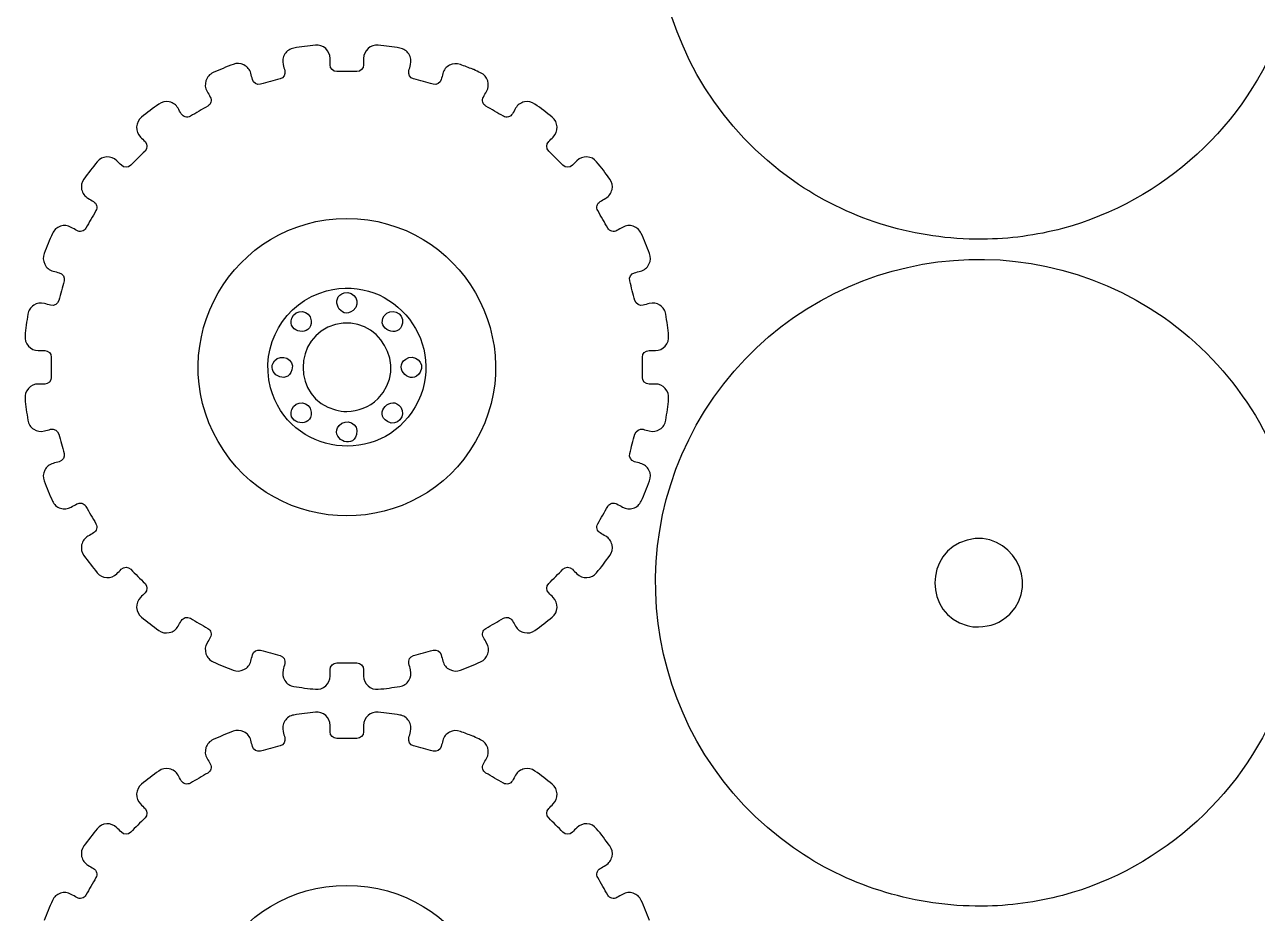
# Model space of a CAD drawing. Extents: x 363 to 933, y 152 to 732.
# Drawn here: x 745 to 837.4, y 563.1 to 629.7 of the extents above; entities that cross this region are included whole.
import ezdxf

# ---------------------------------------------------------------- set-up
doc = ezdxf.new("R2010")
doc.units = 0
doc.layers.get('0').update_dxf_attribs({"linetype": 'CONTINUOUS'})

msp = doc.modelspace()

# ---------------------------------------------------------------- linework, layer by layer
at = {"color": 3}
msp.add_line((768.73144, 581.88969), (769.28144, 581.88969), dxfattribs=at)
for points in [[(802.64084, 618.02729), (791.67494, 625.70229), (789.00574, 640.85649), (796.66834, 651.80489)], [(839.33264, 629.59419), (836.64734, 622.23679), (830.40234, 616.50159), (822.83614, 614.46929)], [(765.16834, 627.98699), (764.87484, 627.93899), (764.65234, 627.79369), (764.49064, 627.54409)], [(766.78124, 628.19939), (766.24154, 628.14539), (765.70364, 628.07449), (765.16834, 627.98699)], [(767.55054, 627.94689), (767.33004, 628.14559), (767.07664, 628.22889), (766.78124, 628.19939)], [(767.88074, 627.20769), (767.87974, 627.50499), (767.77134, 627.74779), (767.55054, 627.94689)], [(770.72714, 627.94669), (770.50634, 627.74739), (770.39794, 627.50459), (770.39704, 627.20719)], [(771.49654, 628.19929), (771.20114, 628.22879), (770.94764, 628.14549), (770.72714, 627.94669)], [(773.10964, 627.98689), (772.57434, 628.07449), (772.03634, 628.14529), (771.49654, 628.19929)], [(773.78724, 627.54379), (773.62554, 627.79329), (773.40314, 627.93879), (773.10964, 627.98689)], [(764.49064, 627.54409), (764.32894, 627.29469), (764.28694, 627.03199), (764.36284, 626.74469)], [(767.88234, 626.72669), (767.88184, 626.88709), (767.88124, 627.04739), (767.88074, 627.20769)], [(770.39704, 627.20719), (770.39654, 627.04709), (770.39604, 626.88689), (770.39554, 626.72669)], [(773.91494, 626.74449), (773.99084, 627.03169), (773.94894, 627.29449), (773.78724, 627.54379)], [(759.11054, 626.14399), (758.83954, 626.02169), (758.66224, 625.82359), (758.57054, 625.54079)], [(760.61354, 626.76639), (760.10624, 626.57449), (759.60484, 626.36699), (759.11054, 626.14399)], [(761.42184, 626.72179), (761.15754, 626.85669), (760.89114, 626.87139), (760.61354, 626.76639)], [(761.93224, 626.09329), (761.85424, 626.38019), (761.68664, 626.58659), (761.42184, 626.72179)], [(762.05834, 625.62919), (762.01634, 625.78389), (761.97434, 625.93859), (761.93224, 626.09329)], [(764.48574, 626.27949), (764.55594, 626.01379), (764.39714, 625.73979), (764.13174, 625.66869)], [(764.36284, 626.74469), (764.40384, 626.58959), (764.44474, 626.43449), (764.48574, 626.27949)], [(768.38234, 626.22829), (768.10754, 626.22829), (767.88324, 626.45189), (767.88234, 626.72669)], [(769.89554, 626.22829), (769.39114, 626.22829), (768.88674, 626.22829), (768.38234, 626.22829)], [(770.39554, 626.72669), (770.39464, 626.45189), (770.17034, 626.22829), (769.89554, 626.22829)], [(774.14604, 625.66869), (773.88054, 625.73989), (773.72174, 626.01389), (773.79204, 626.27959)], [(773.79204, 626.27959), (773.83304, 626.43449), (773.87394, 626.58949), (773.91494, 626.74449)], [(776.34074, 626.07609), (776.30034, 625.92709), (776.25994, 625.77819), (776.21954, 625.62929)], [(776.84944, 626.70379), (776.58544, 626.56839), (776.41854, 626.36239), (776.34074, 626.07609)], [(777.65594, 626.75069), (777.37854, 626.85439), (777.11294, 626.83899), (776.84944, 626.70379)], [(778.58214, 626.40449), (778.27344, 626.51989), (777.96464, 626.63519), (777.65594, 626.75069)], [(778.65524, 626.37399), (778.63114, 626.38519), (778.60704, 626.39519), (778.58214, 626.40449)], [(779.17444, 626.13169), (779.00134, 626.21239), (778.82834, 626.29319), (778.65524, 626.37399)], [(779.70504, 625.52769), (779.61584, 625.80899), (779.44194, 626.00699), (779.17444, 626.13169)], [(758.57054, 625.54079), (758.47894, 625.25809), (758.50644, 624.99349), (758.65404, 624.73559)], [(762.67024, 625.27719), (762.40474, 625.20609), (762.13034, 625.36399), (762.05834, 625.62919)], [(764.13174, 625.66869), (763.64454, 625.53819), (763.15734, 625.40769), (762.67024, 625.27719)], [(775.60754, 625.27719), (775.12044, 625.40769), (774.63324, 625.53819), (774.14604, 625.66869)], [(776.21954, 625.62929), (776.14754, 625.36399), (775.87304, 625.20609), (775.60754, 625.27719)], [(779.61964, 624.72839), (779.76614, 624.98419), (779.79424, 625.24669), (779.70504, 625.52769)], [(758.65404, 624.73559), (758.73374, 624.59649), (758.81334, 624.45729), (758.89314, 624.31819)], [(758.89314, 624.31819), (759.02984, 624.07969), (758.94734, 623.77389), (758.70934, 623.63649)], [(779.56834, 623.63649), (779.33034, 623.77389), (779.24784, 624.07969), (779.38454, 624.31809)], [(779.38454, 624.31809), (779.46294, 624.45489), (779.54124, 624.59159), (779.61964, 624.72839)], [(755.02694, 623.78639), (754.58644, 623.46979), (754.15594, 623.13929), (753.73614, 622.79579)], [(755.81944, 623.95219), (755.52954, 624.01409), (755.26764, 623.95939), (755.02694, 623.78639)], [(756.47494, 623.47699), (756.32544, 623.73409), (756.11024, 623.89009), (755.81944, 623.95219)], [(756.71684, 623.06149), (756.63614, 623.19999), (756.55554, 623.33849), (756.47494, 623.47699)], [(758.70934, 623.63649), (758.27254, 623.38429), (757.83574, 623.13219), (757.39894, 622.87999)], [(780.87854, 622.87999), (780.44184, 623.13219), (780.00504, 623.38429), (779.56834, 623.63649)], [(781.80284, 623.47729), (781.72214, 623.33869), (781.64144, 623.19999), (781.56074, 623.06139)], [(782.45844, 623.95239), (782.16764, 623.89039), (781.95234, 623.73429), (781.80284, 623.47729)], [(783.25084, 623.78629), (783.01024, 623.95929), (782.74834, 624.01429), (782.45844, 623.95239)], [(784.54154, 622.79579), (784.12184, 623.13929), (783.69134, 623.46969), (783.25084, 623.78629)], [(753.73614, 622.79579), (753.50604, 622.60749), (753.38614, 622.37019), (753.37074, 622.07329)], [(757.39894, 622.87999), (757.16094, 622.74259), (756.85504, 622.82399), (756.71684, 623.06149)], [(781.56074, 623.06139), (781.42244, 622.82399), (781.11654, 622.74259), (780.87854, 622.87999)], [(784.90694, 622.07329), (784.89154, 622.37019), (784.77164, 622.60749), (784.54154, 622.79579)], [(753.37074, 622.07329), (753.35554, 621.77729), (753.45114, 621.52749), (753.65994, 621.31719)], [(784.61774, 621.31719), (784.82654, 621.52749), (784.92214, 621.77729), (784.90694, 622.07329)], [(753.65994, 621.31719), (753.77284, 621.20349), (753.88584, 621.08969), (753.99874, 620.97609)], [(753.99874, 620.97609), (754.19254, 620.78109), (754.19204, 620.46449), (753.99774, 620.27009)], [(784.27994, 620.26999), (784.08574, 620.46429), (784.08514, 620.78089), (784.27874, 620.97589)], [(784.27874, 620.97589), (784.39174, 621.08969), (784.50474, 621.20339), (784.61774, 621.31719)], [(751.12454, 619.82699), (750.82764, 619.81169), (750.59034, 619.69169), (750.40214, 619.46159)], [(751.88084, 619.53769), (751.67054, 619.74659), (751.42064, 619.84219), (751.12454, 619.82699)], [(753.99774, 620.27009), (753.64114, 619.91339), (753.28444, 619.55669), (752.92784, 619.19999)], [(785.34994, 619.19999), (784.99334, 619.55669), (784.63664, 619.91339), (784.27994, 620.26999)], [(787.15324, 619.82699), (786.85714, 619.84219), (786.60724, 619.74659), (786.39694, 619.53769)], [(787.87564, 619.46159), (787.68744, 619.69169), (787.45014, 619.81169), (787.15324, 619.82699)], [(750.40214, 619.46159), (750.05864, 619.04179), (749.72834, 618.61139), (749.41174, 618.17099)], [(752.22174, 619.19899), (752.10814, 619.31189), (751.99454, 619.42479), (751.88084, 619.53769)], [(752.92784, 619.19999), (752.73344, 619.00569), (752.41674, 619.00519), (752.22174, 619.19899)], [(786.05604, 619.19899), (785.86104, 619.00519), (785.54434, 619.00569), (785.34994, 619.19999)], [(786.39694, 619.53769), (786.28324, 619.42479), (786.16964, 619.31189), (786.05604, 619.19899)], [(788.86604, 618.17099), (788.54944, 618.61139), (788.21914, 619.04179), (787.87564, 619.46159)], [(749.41174, 618.17099), (749.23874, 617.93029), (749.18374, 617.66849), (749.24564, 617.37859)], [(789.03214, 617.37859), (789.09404, 617.66849), (789.03904, 617.93029), (788.86604, 618.17099)], [(816.26734, 613.65899), (811.43244, 613.73009), (806.63374, 615.23279), (802.64084, 618.02729)], [(749.24564, 617.37859), (749.30764, 617.08779), (749.46364, 616.87249), (749.72064, 616.72289)], [(788.55714, 616.72289), (788.81414, 616.87249), (788.97014, 617.08779), (789.03214, 617.37859)], [(749.72064, 616.72289), (749.85924, 616.64219), (749.99794, 616.56159), (750.13654, 616.48089)], [(750.13654, 616.48089), (750.37394, 616.34259), (750.45534, 616.03669), (750.31794, 615.79879)], [(787.95984, 615.79879), (787.82244, 616.03669), (787.90384, 616.34259), (788.14124, 616.48089)], [(788.14124, 616.48089), (788.27984, 616.56159), (788.41854, 616.64219), (788.55714, 616.72289)], [(750.31794, 615.79879), (750.06574, 615.36199), (749.81354, 614.92529), (749.56134, 614.48849)], [(788.71644, 614.48849), (788.46424, 614.92529), (788.21204, 615.36199), (787.95984, 615.79879)], [(796.66834, 601.80529), (804.34314, 612.77119), (819.49754, 615.44029), (830.44584, 607.77779)], [(747.05394, 614.08709), (746.83104, 613.59279), (746.62334, 613.09159), (746.43154, 612.58439)], [(747.65714, 614.62729), (747.37424, 614.53559), (747.17614, 614.35819), (747.05394, 614.08709)], [(748.46254, 614.54359), (748.20464, 614.69139), (747.93984, 614.71889), (747.65714, 614.62729)], [(748.87974, 614.30469), (748.74074, 614.38439), (748.60154, 614.46399), (748.46254, 614.54359)], [(749.56134, 614.48849), (749.42394, 614.25049), (749.11824, 614.16799), (748.87974, 614.30469)], [(789.39804, 614.30469), (789.15954, 614.16799), (788.85384, 614.25049), (788.71644, 614.48849)], [(789.81524, 614.54359), (789.67624, 614.46399), (789.53704, 614.38439), (789.39804, 614.30469)], [(790.62064, 614.62729), (790.33794, 614.71889), (790.07314, 614.69139), (789.81524, 614.54359)], [(791.22384, 614.08709), (791.10154, 614.35819), (790.90354, 614.53559), (790.62064, 614.62729)], [(791.84634, 612.58419), (791.65454, 613.09149), (791.44684, 613.59279), (791.22384, 614.08709)], [(822.83614, 614.46929), (820.86624, 613.94019), (818.84104, 613.67279), (816.81734, 613.65709)], [(816.47364, 613.65679), (816.40494, 613.65729), (816.33614, 613.65799), (816.26734, 613.65899)], [(816.81734, 613.65709), (816.70264, 613.65619), (816.58804, 613.65609), (816.47364, 613.65679)], [(746.43154, 612.58439), (746.32654, 612.30669), (746.34124, 612.04029), (746.47624, 611.77589)], [(791.80154, 611.77569), (791.93654, 612.04009), (791.95134, 612.30649), (791.84634, 612.58419)], [(746.47624, 611.77589), (746.61144, 611.51099), (746.81784, 611.34339), (747.10494, 611.26549)], [(747.10494, 611.26549), (747.25944, 611.22359), (747.41394, 611.18159), (747.56854, 611.13969)], [(790.70924, 611.13969), (790.86384, 611.18159), (791.01834, 611.22359), (791.17284, 611.26549)], [(791.17284, 611.26549), (791.45974, 611.34339), (791.66634, 611.51089), (791.80154, 611.77569)], [(747.92074, 610.52769), (747.79024, 610.04049), (747.65964, 609.55329), (747.52914, 609.06609)], [(747.56854, 611.13969), (747.83384, 611.06779), (747.99184, 610.79319), (747.92074, 610.52769)], [(790.35704, 610.52769), (790.28594, 610.79319), (790.44394, 611.06779), (790.70924, 611.13969)], [(790.74864, 609.06609), (790.61814, 609.55329), (790.48754, 610.04049), (790.35704, 610.52769)], [(745.65394, 608.70719), (745.40444, 608.54549), (745.25894, 608.32299), (745.21104, 608.02959)], [(746.45344, 608.83499), (746.16614, 608.91099), (745.90334, 608.86889), (745.65394, 608.70719)], [(746.91824, 608.71209), (746.76334, 608.75309), (746.60844, 608.79399), (746.45344, 608.83499)], [(747.52914, 609.06609), (747.45804, 608.80059), (747.18394, 608.64179), (746.91824, 608.71209)], [(791.35954, 608.71209), (791.09384, 608.64179), (790.81974, 608.80059), (790.74864, 609.06609)], [(791.82444, 608.83499), (791.66944, 608.79399), (791.51444, 608.75309), (791.35954, 608.71209)], [(792.62394, 608.70719), (792.37454, 608.86889), (792.11174, 608.91089), (791.82444, 608.83499)], [(793.06684, 608.02949), (793.01884, 608.32299), (792.87354, 608.54549), (792.62394, 608.70719)], [(745.21104, 608.02959), (745.12354, 607.49429), (745.05264, 606.95629), (744.99864, 606.41659)], [(793.27924, 606.41659), (793.22524, 606.95629), (793.15434, 607.49419), (793.06684, 608.02949)], [(830.44584, 607.77779), (835.65174, 604.13429), (839.32694, 598.39669), (840.43404, 592.13739)], [(744.99864, 606.41659), (744.96914, 606.12119), (745.05244, 605.86769), (745.25124, 605.64719)], [(793.02664, 605.64719), (793.22544, 605.86769), (793.30874, 606.12119), (793.27924, 606.41659)], [(745.25124, 605.64719), (745.45054, 605.42639), (745.69334, 605.31799), (745.99074, 605.31709)], [(745.99074, 605.31709), (746.15084, 605.31659), (746.31104, 605.31609), (746.47124, 605.31559)], [(746.47124, 605.31559), (746.74604, 605.31469), (746.96964, 605.09039), (746.96964, 604.81559)], [(746.96964, 604.81559), (746.96964, 604.31119), (746.96964, 603.80689), (746.96964, 603.30249)], [(791.30824, 604.81549), (791.30824, 605.09019), (791.53164, 605.31449), (791.80634, 605.31549)], [(791.30824, 603.30249), (791.30824, 603.80679), (791.30824, 604.31119), (791.30824, 604.81549)], [(791.80634, 605.31549), (791.96664, 605.31609), (792.12694, 605.31659), (792.28714, 605.31709)], [(792.28714, 605.31709), (792.58454, 605.31799), (792.82734, 605.42639), (793.02664, 605.64719)], [(746.96964, 603.30249), (746.96964, 603.02769), (746.74604, 602.80339), (746.47124, 602.80249)], [(791.80664, 602.80249), (791.53184, 602.80339), (791.30824, 603.02769), (791.30824, 603.30249)], [(745.25114, 602.47059), (745.05234, 602.25019), (744.96914, 601.99679), (744.99864, 601.70139)], [(745.99034, 602.80089), (745.69294, 602.79989), (745.45024, 602.69139), (745.25114, 602.47059)], [(746.47124, 602.80249), (746.31094, 602.80199), (746.15064, 602.80139), (745.99034, 602.80089)], [(792.28754, 602.80089), (792.12724, 602.80139), (791.96694, 602.80199), (791.80664, 602.80249)], [(793.02674, 602.47059), (792.82764, 602.69139), (792.58494, 602.79989), (792.28754, 602.80089)], [(793.27924, 601.70139), (793.30874, 601.99679), (793.22554, 602.25019), (793.02674, 602.47059)], [(744.99864, 601.70139), (745.05264, 601.16169), (745.12354, 600.62369), (745.21104, 600.08829)], [(802.64084, 568.02769), (791.67494, 575.70269), (789.00574, 590.85689), (796.66834, 601.80529)], [(793.06684, 600.08839), (793.15434, 600.62369), (793.22524, 601.16169), (793.27924, 601.70139)], [(745.21104, 600.08829), (745.25894, 599.79489), (745.40444, 599.57239), (745.65394, 599.41069)], [(745.65394, 599.41069), (745.90334, 599.24899), (746.16614, 599.20689), (746.45344, 599.28289)], [(746.45344, 599.28289), (746.60834, 599.32379), (746.76334, 599.36479), (746.91824, 599.40579)], [(746.91824, 599.40579), (747.18394, 599.47609), (747.45794, 599.31729), (747.52914, 599.05179)], [(790.74864, 599.05179), (790.81984, 599.31729), (791.09384, 599.47609), (791.35954, 599.40579)], [(791.35954, 599.40579), (791.51444, 599.36479), (791.66944, 599.32389), (791.82444, 599.28289)], [(791.82444, 599.28289), (792.11174, 599.20699), (792.37454, 599.24899), (792.62394, 599.41059)], [(792.62394, 599.41059), (792.87344, 599.57239), (793.01894, 599.79489), (793.06684, 600.08839)], [(747.52914, 599.05179), (747.65964, 598.56469), (747.79024, 598.07749), (747.92074, 597.59039)], [(790.35704, 597.59039), (790.48754, 598.07749), (790.61814, 598.56459), (790.74864, 599.05179)], [(747.92074, 597.59039), (747.99184, 597.32489), (747.83394, 597.05039), (747.56864, 596.97839)], [(790.70914, 596.97839), (790.44384, 597.05039), (790.28594, 597.32489), (790.35704, 597.59039)], [(747.10454, 596.85239), (746.81764, 596.77439), (746.61124, 596.60679), (746.47604, 596.34199)], [(747.56864, 596.97839), (747.41394, 596.93649), (747.25924, 596.89449), (747.10454, 596.85239)], [(791.17334, 596.85239), (791.01864, 596.89439), (790.86384, 596.93649), (790.70914, 596.97839)], [(791.80174, 596.34219), (791.66654, 596.60689), (791.46014, 596.77449), (791.17334, 596.85239)], [(746.47604, 596.34199), (746.34114, 596.07769), (746.32644, 595.81129), (746.43144, 595.53369)], [(746.43144, 595.53369), (746.62334, 595.02639), (746.83084, 594.52499), (747.05394, 594.03069)], [(791.22384, 594.03069), (791.44694, 594.52509), (791.65464, 595.02639), (791.84644, 595.53379)], [(791.84644, 595.53379), (791.95144, 595.81149), (791.93664, 596.07779), (791.80174, 596.34219)], [(747.05394, 594.03069), (747.17634, 593.75959), (747.37434, 593.58229), (747.65734, 593.49069)], [(748.46274, 593.57449), (748.60174, 593.65409), (748.74084, 593.73379), (748.87984, 593.81339)], [(748.87984, 593.81339), (749.11834, 593.94989), (749.42394, 593.86749), (749.56134, 593.62959)], [(788.71644, 593.62949), (788.85384, 593.86749), (789.15944, 593.94989), (789.39794, 593.81339)], [(789.39794, 593.81339), (789.53694, 593.73379), (789.67604, 593.65409), (789.81504, 593.57449)], [(790.62044, 593.49069), (790.90334, 593.58229), (791.10144, 593.75959), (791.22384, 594.03069)], [(747.65734, 593.49069), (747.94004, 593.39909), (748.20484, 593.42669), (748.46274, 593.57449)], [(749.56134, 593.62959), (749.81354, 593.19279), (750.06574, 592.75599), (750.31794, 592.31919)], [(787.95984, 592.31919), (788.21204, 592.75599), (788.46424, 593.19269), (788.71644, 593.62949)], [(789.81504, 593.57449), (790.07294, 593.42669), (790.33774, 593.39909), (790.62044, 593.49069)], [(750.31794, 592.31919), (750.45534, 592.08119), (750.37394, 591.77529), (750.13644, 591.63709)], [(788.14134, 591.63709), (787.90384, 591.77529), (787.82244, 592.08119), (787.95984, 592.31919)], [(749.72084, 591.39519), (749.46374, 591.24579), (749.30774, 591.03039), (749.24564, 590.73959)], [(750.13644, 591.63709), (749.99794, 591.55639), (749.85944, 591.47579), (749.72084, 591.39519)], [(788.55694, 591.39519), (788.41834, 591.47579), (788.27984, 591.55639), (788.14134, 591.63709)], [(789.03214, 590.73959), (788.97004, 591.03039), (788.81404, 591.24579), (788.55694, 591.39519)], [(749.24564, 590.73959), (749.18374, 590.44969), (749.23854, 590.18769), (749.41164, 589.94699)], [(788.86614, 589.94699), (789.03924, 590.18769), (789.09404, 590.44969), (789.03214, 590.73959)], [(749.41164, 589.94699), (749.72834, 589.50659), (750.05874, 589.07609), (750.40214, 588.65629)], [(752.22164, 588.91879), (752.41654, 589.11269), (752.73334, 589.11229), (752.92774, 588.91789)], [(785.34994, 588.91789), (785.54434, 589.11229), (785.86124, 589.11269), (786.05614, 588.91879)], [(787.87564, 588.65629), (788.21904, 589.07609), (788.54944, 589.50659), (788.86614, 589.94699)], [(750.40214, 588.65629), (750.59034, 588.42619), (750.82764, 588.30619), (751.12454, 588.29089)], [(751.12454, 588.29089), (751.42064, 588.27569), (751.67054, 588.37129), (751.88084, 588.58019)], [(751.88084, 588.58019), (751.99444, 588.69309), (752.10814, 588.80589), (752.22164, 588.91879)], [(752.92774, 588.91789), (753.28444, 588.56129), (753.64104, 588.20459), (753.99774, 587.84799)], [(784.28004, 587.84799), (784.63674, 588.20459), (784.99334, 588.56119), (785.34994, 588.91789)], [(786.05614, 588.91879), (786.16964, 588.80589), (786.28334, 588.69309), (786.39694, 588.58019)], [(786.39694, 588.58019), (786.60724, 588.37129), (786.85714, 588.27569), (787.15324, 588.29089)], [(787.15324, 588.29089), (787.45014, 588.30619), (787.68744, 588.42619), (787.87564, 588.65629)], [(753.99774, 587.84799), (754.19194, 587.65369), (754.19254, 587.33709), (753.99894, 587.14209)], [(784.27874, 587.14209), (784.08514, 587.33709), (784.08574, 587.65369), (784.28004, 587.84799)], [(753.65994, 586.80079), (753.45114, 586.59049), (753.35554, 586.34069), (753.37074, 586.04469)], [(753.99894, 587.14209), (753.88594, 587.02829), (753.77294, 586.91459), (753.65994, 586.80079)], [(784.61774, 586.80079), (784.50474, 586.91449), (784.39174, 587.02829), (784.27874, 587.14209)], [(784.90694, 586.04449), (784.92214, 586.34049), (784.82664, 586.59039), (784.61774, 586.80079)], [(753.37074, 586.04469), (753.38614, 585.74779), (753.50604, 585.51049), (753.73614, 585.32219)], [(756.71684, 585.05659), (756.85504, 585.29409), (757.16094, 585.37549), (757.39894, 585.23809)], [(780.87854, 585.23809), (781.11654, 585.37549), (781.42254, 585.29409), (781.56074, 585.05659)], [(784.54134, 585.32199), (784.77154, 585.51029), (784.89154, 585.74749), (784.90694, 586.04449)], [(753.73614, 585.32219), (754.15584, 584.97869), (754.58634, 584.64849), (755.02674, 584.33189)], [(755.81924, 584.16569), (756.11014, 584.22779), (756.32544, 584.38389), (756.47494, 584.64099)], [(756.47494, 584.64099), (756.55554, 584.77949), (756.63614, 584.91809), (756.71684, 585.05659)], [(757.39894, 585.23809), (757.83574, 584.98589), (758.27254, 584.73369), (758.70934, 584.48149)], [(758.70934, 584.48149), (758.94734, 584.34409), (759.02974, 584.03849), (758.89324, 583.79999)], [(779.38454, 583.79989), (779.24784, 584.03839), (779.33034, 584.34409), (779.56834, 584.48149)], [(779.56834, 584.48149), (780.00514, 584.73369), (780.44184, 584.98589), (780.87854, 585.23809)], [(781.56074, 585.05659), (781.64144, 584.91809), (781.72204, 584.77949), (781.80264, 584.64099)], [(781.80264, 584.64099), (781.95214, 584.38389), (782.16744, 584.22789), (782.45824, 584.16579)], [(783.25074, 584.33179), (783.69114, 584.64839), (784.12154, 584.97869), (784.54134, 585.32199)], [(755.02674, 584.33189), (755.26744, 584.15879), (755.52934, 584.10379), (755.81924, 584.16569)], [(758.89324, 583.79999), (758.81364, 583.66099), (758.73394, 583.52189), (758.65434, 583.38289)], [(779.62364, 583.38249), (779.54394, 583.52169), (779.46424, 583.66079), (779.38454, 583.79989)], [(782.45824, 584.16579), (782.74814, 584.10389), (783.01004, 584.15869), (783.25074, 584.33179)], [(758.65434, 583.38289), (758.50654, 583.12499), (758.47894, 582.86019), (758.57054, 582.57749)], [(758.57054, 582.57749), (758.66214, 582.29459), (758.83944, 582.09649), (759.11054, 581.97409)], [(762.05824, 582.48879), (762.13024, 582.75409), (762.40474, 582.91199), (762.67024, 582.84089)], [(762.67024, 582.84089), (763.15744, 582.71039), (763.64454, 582.57979), (764.13174, 582.44929)], [(774.14604, 582.44929), (774.63324, 582.57979), (775.12044, 582.71039), (775.60754, 582.84089)], [(775.60754, 582.84089), (775.87294, 582.91199), (776.14744, 582.75409), (776.21944, 582.48899)], [(779.16724, 581.97399), (779.43834, 582.09639), (779.61564, 582.29449), (779.70734, 582.57729)], [(779.70734, 582.57729), (779.79894, 582.85999), (779.77134, 583.12469), (779.62364, 583.38249)], [(759.11054, 581.97409), (759.60494, 581.75099), (760.10624, 581.54329), (760.61364, 581.35149)], [(761.42204, 581.39619), (761.68674, 581.53139), (761.85434, 581.73779), (761.93224, 582.02459)], [(761.93224, 582.02459), (761.97424, 582.17929), (762.01634, 582.33409), (762.05824, 582.48879)], [(764.13174, 582.44929), (764.39714, 582.37819), (764.55594, 582.10419), (764.48574, 581.83849)], [(764.48574, 581.83849), (764.44474, 581.68349), (764.40384, 581.52839), (764.36284, 581.37329)], [(767.88234, 581.39129), (767.88324, 581.66609), (768.10754, 581.88969), (768.38234, 581.88969)], [(768.38234, 581.88969), (768.49874, 581.88969), (768.61504, 581.88969), (768.73144, 581.88969)], [(769.28144, 581.88969), (769.48614, 581.88969), (769.69074, 581.88969), (769.89544, 581.88969)], [(769.89544, 581.88969), (770.17014, 581.88969), (770.39444, 581.66629), (770.39544, 581.39159)], [(773.79204, 581.83849), (773.72184, 582.10419), (773.88064, 582.37819), (774.14604, 582.44929)], [(773.91494, 581.37329), (773.87394, 581.52839), (773.83304, 581.68349), (773.79204, 581.83849)], [(776.21944, 582.48899), (776.26144, 582.33429), (776.30344, 582.17959), (776.34534, 582.02499)], [(776.34534, 582.02499), (776.42324, 581.73799), (776.59084, 581.53139), (776.85574, 581.39619)], [(777.66424, 581.35149), (778.17154, 581.54329), (778.67294, 581.75089), (779.16724, 581.97399)], [(760.61364, 581.35149), (760.89134, 581.24649), (761.15764, 581.26129), (761.42204, 581.39619)], [(764.36284, 581.37329), (764.28694, 581.08599), (764.32894, 580.82329), (764.49064, 580.57389)], [(767.55054, 580.17109), (767.77134, 580.37019), (767.87974, 580.61299), (767.88074, 580.91029)], [(767.88074, 580.91029), (767.88124, 581.07059), (767.88184, 581.23089), (767.88234, 581.39129)], [(770.39544, 581.39159), (770.39604, 581.23129), (770.39654, 581.07099), (770.39704, 580.91069)], [(770.39704, 580.91069), (770.39794, 580.61329), (770.50634, 580.37049), (770.72714, 580.17119)], [(773.78714, 580.57389), (773.94884, 580.82329), (773.99084, 581.08599), (773.91494, 581.37329)], [(776.85574, 581.39619), (777.12014, 581.26119), (777.38664, 581.24639), (777.66424, 581.35149)], [(764.49064, 580.57389), (764.65234, 580.32429), (764.87484, 580.17899), (765.16834, 580.13099)], [(765.16834, 580.13099), (765.70364, 580.04349), (766.24154, 579.97259), (766.78124, 579.91859)], [(766.78124, 579.91859), (767.07664, 579.88909), (767.33004, 579.97239), (767.55054, 580.17109)], [(770.72714, 580.17119), (770.94764, 579.97239), (771.20114, 579.88909), (771.49654, 579.91859)], [(771.49654, 579.91859), (772.03624, 579.97259), (772.57414, 580.04349), (773.10944, 580.13099)], [(773.10944, 580.13099), (773.40294, 580.17899), (773.62544, 580.32429), (773.78714, 580.57389)], [(839.33264, 579.59459), (836.64734, 572.23719), (830.40234, 566.50199), (822.83614, 564.46969)], [(765.16834, 577.98739), (764.87484, 577.93939), (764.65234, 577.79409), (764.49064, 577.54449)], [(766.78124, 578.19979), (766.24154, 578.14579), (765.70364, 578.07489), (765.16834, 577.98739)], [(767.55054, 577.94729), (767.33004, 578.14599), (767.07664, 578.22929), (766.78124, 578.19979)], [(771.49654, 578.19969), (771.20114, 578.22919), (770.94764, 578.14589), (770.72714, 577.94709)], [(773.10964, 577.98729), (772.57434, 578.07489), (772.03634, 578.14569), (771.49654, 578.19969)], [(773.78724, 577.54419), (773.62554, 577.79369), (773.40314, 577.93919), (773.10964, 577.98729)], [(764.49064, 577.54449), (764.32894, 577.29509), (764.28694, 577.03239), (764.36284, 576.74509)], [(767.88074, 577.20809), (767.87974, 577.50539), (767.77134, 577.74819), (767.55054, 577.94729)], [(767.88234, 576.72709), (767.88184, 576.88749), (767.88124, 577.04779), (767.88074, 577.20809)], [(770.39704, 577.20759), (770.39654, 577.04749), (770.39604, 576.88729), (770.39554, 576.72709)], [(770.72714, 577.94709), (770.50634, 577.74779), (770.39794, 577.50499), (770.39704, 577.20759)], [(773.91494, 576.74489), (773.99084, 577.03209), (773.94894, 577.29489), (773.78724, 577.54419)], [(759.11054, 576.14439), (758.83954, 576.02209), (758.66224, 575.82399), (758.57054, 575.54119)], [(760.61354, 576.76679), (760.10624, 576.57489), (759.60484, 576.36739), (759.11054, 576.14439)], [(761.42184, 576.72219), (761.15754, 576.85709), (760.89114, 576.87179), (760.61354, 576.76679)], [(761.93224, 576.09369), (761.85424, 576.38059), (761.68664, 576.58699), (761.42184, 576.72219)], [(764.48574, 576.27989), (764.55594, 576.01419), (764.39714, 575.74019), (764.13174, 575.66909)], [(764.36284, 576.74509), (764.40384, 576.58999), (764.44474, 576.43489), (764.48574, 576.27989)], [(768.38234, 576.22869), (768.10754, 576.22869), (767.88324, 576.45229), (767.88234, 576.72709)], [(769.89554, 576.22869), (769.39114, 576.22869), (768.88674, 576.22869), (768.38234, 576.22869)], [(770.39554, 576.72709), (770.39464, 576.45229), (770.17034, 576.22869), (769.89554, 576.22869)], [(774.14604, 575.66909), (773.88054, 575.74029), (773.72174, 576.01429), (773.79204, 576.27999)], [(773.79204, 576.27999), (773.83304, 576.43489), (773.87394, 576.58989), (773.91494, 576.74489)], [(776.84944, 576.70419), (776.58544, 576.56879), (776.41854, 576.36279), (776.34074, 576.07649)], [(777.65594, 576.75109), (777.37854, 576.85479), (777.11294, 576.83939), (776.84944, 576.70419)], [(778.58214, 576.40489), (778.27344, 576.52029), (777.96464, 576.63559), (777.65594, 576.75109)], [(778.65524, 576.37439), (778.63114, 576.38559), (778.60704, 576.39559), (778.58214, 576.40489)], [(779.17444, 576.13209), (779.00134, 576.21279), (778.82834, 576.29359), (778.65524, 576.37439)], [(779.70504, 575.52809), (779.61584, 575.80939), (779.44194, 576.00739), (779.17444, 576.13209)], [(758.57054, 575.54119), (758.47894, 575.25849), (758.50644, 574.99389), (758.65404, 574.73599)], [(762.05834, 575.62959), (762.01634, 575.78429), (761.97434, 575.93899), (761.93224, 576.09369)], [(762.67024, 575.27759), (762.40474, 575.20649), (762.13034, 575.36439), (762.05834, 575.62959)], [(764.13174, 575.66909), (763.64454, 575.53859), (763.15734, 575.40809), (762.67024, 575.27759)], [(775.60754, 575.27759), (775.12044, 575.40809), (774.63324, 575.53859), (774.14604, 575.66909)], [(776.21954, 575.62969), (776.14754, 575.36439), (775.87304, 575.20649), (775.60754, 575.27759)], [(776.34074, 576.07649), (776.30034, 575.92749), (776.25994, 575.77859), (776.21954, 575.62969)], [(779.61964, 574.72879), (779.76614, 574.98459), (779.79424, 575.24709), (779.70504, 575.52809)], [(758.65404, 574.73599), (758.73374, 574.59689), (758.81334, 574.45769), (758.89314, 574.31859)], [(758.89314, 574.31859), (759.02984, 574.08009), (758.94734, 573.77429), (758.70934, 573.63689)], [(779.56834, 573.63689), (779.33034, 573.77429), (779.24784, 574.08009), (779.38454, 574.31849)], [(779.38454, 574.31849), (779.46294, 574.45529), (779.54124, 574.59199), (779.61964, 574.72879)], [(755.02694, 573.78679), (754.58644, 573.47019), (754.15594, 573.13969), (753.73614, 572.79619)], [(755.81944, 573.95259), (755.52954, 574.01449), (755.26764, 573.95979), (755.02694, 573.78679)], [(756.47494, 573.47739), (756.32544, 573.73449), (756.11024, 573.89049), (755.81944, 573.95259)], [(756.71684, 573.06189), (756.63614, 573.20039), (756.55554, 573.33889), (756.47494, 573.47739)], [(758.70934, 573.63689), (758.27254, 573.38469), (757.83574, 573.13259), (757.39894, 572.88039)], [(780.87854, 572.88039), (780.44184, 573.13259), (780.00504, 573.38469), (779.56834, 573.63689)], [(781.80284, 573.47769), (781.72214, 573.33909), (781.64144, 573.20039), (781.56074, 573.06179)], [(782.45844, 573.95279), (782.16764, 573.89079), (781.95234, 573.73469), (781.80284, 573.47769)], [(783.25084, 573.78669), (783.01024, 573.95969), (782.74834, 574.01469), (782.45844, 573.95279)], [(784.54154, 572.79619), (784.12184, 573.13969), (783.69134, 573.47009), (783.25084, 573.78669)], [(753.73614, 572.79619), (753.50604, 572.60789), (753.38614, 572.37059), (753.37074, 572.07369)], [(757.39894, 572.88039), (757.16094, 572.74299), (756.85504, 572.82439), (756.71684, 573.06189)], [(781.56074, 573.06179), (781.42244, 572.82439), (781.11654, 572.74299), (780.87854, 572.88039)], [(784.90694, 572.07369), (784.89154, 572.37059), (784.77164, 572.60789), (784.54154, 572.79619)], [(753.37074, 572.07369), (753.35554, 571.77769), (753.45114, 571.52789), (753.65994, 571.31759)], [(784.61774, 571.31759), (784.82654, 571.52789), (784.92214, 571.77769), (784.90694, 572.07369)], [(753.65994, 571.31759), (753.77284, 571.20389), (753.88584, 571.09009), (753.99874, 570.97649)], [(753.99874, 570.97649), (754.19254, 570.78149), (754.19204, 570.46489), (753.99774, 570.27049)], [(784.27994, 570.27039), (784.08574, 570.46469), (784.08514, 570.78129), (784.27874, 570.97629)], [(784.27874, 570.97629), (784.39174, 571.09009), (784.50474, 571.20379), (784.61774, 571.31759)], [(751.12454, 569.82739), (750.82764, 569.81209), (750.59034, 569.69209), (750.40214, 569.46199)], [(751.88084, 569.53809), (751.67054, 569.74699), (751.42064, 569.84259), (751.12454, 569.82739)], [(753.99774, 570.27049), (753.64114, 569.91379), (753.28444, 569.55709), (752.92784, 569.20039)], [(785.34994, 569.20039), (784.99334, 569.55709), (784.63664, 569.91379), (784.27994, 570.27039)], [(787.15324, 569.82739), (786.85714, 569.84259), (786.60724, 569.74699), (786.39694, 569.53809)], [(787.87564, 569.46199), (787.68744, 569.69209), (787.45014, 569.81209), (787.15324, 569.82739)], [(750.40214, 569.46199), (750.05864, 569.04219), (749.72834, 568.61179), (749.41174, 568.17139)], [(752.22174, 569.19939), (752.10814, 569.31229), (751.99454, 569.42519), (751.88084, 569.53809)], [(752.92784, 569.20039), (752.73344, 569.00609), (752.41674, 569.00559), (752.22174, 569.19939)], [(786.05604, 569.19939), (785.86104, 569.00559), (785.54434, 569.00609), (785.34994, 569.20039)], [(786.39694, 569.53809), (786.28324, 569.42519), (786.16964, 569.31229), (786.05604, 569.19939)], [(788.86604, 568.17139), (788.54944, 568.61179), (788.21914, 569.04219), (787.87564, 569.46199)], [(749.41174, 568.17139), (749.23874, 567.93069), (749.18374, 567.66889), (749.24564, 567.37899)], [(789.03214, 567.37899), (789.09404, 567.66889), (789.03904, 567.93069), (788.86604, 568.17139)], [(816.26734, 563.65939), (811.43244, 563.73049), (806.63374, 565.23319), (802.64084, 568.02769)], [(749.24564, 567.37899), (749.30764, 567.08819), (749.46364, 566.87289), (749.72064, 566.72329)], [(788.55714, 566.72329), (788.81414, 566.87289), (788.97014, 567.08819), (789.03214, 567.37899)], [(749.72064, 566.72329), (749.85924, 566.64259), (749.99794, 566.56199), (750.13654, 566.48129)], [(750.13654, 566.48129), (750.37394, 566.34299), (750.45534, 566.03709), (750.31794, 565.79919)], [(787.95984, 565.79919), (787.82244, 566.03709), (787.90384, 566.34299), (788.14124, 566.48129)], [(788.14124, 566.48129), (788.27984, 566.56199), (788.41854, 566.64259), (788.55714, 566.72329)], [(750.31794, 565.79919), (750.06574, 565.36239), (749.81354, 564.92569), (749.56134, 564.48889)], [(788.71644, 564.48889), (788.46424, 564.92569), (788.21204, 565.36239), (787.95984, 565.79919)], [(796.66834, 551.80569), (804.34314, 562.77159), (819.49754, 565.44069), (830.44584, 557.77819)], [(747.05394, 564.08749), (746.83104, 563.59319), (746.62334, 563.09199), (746.43154, 562.58479)], [(747.65714, 564.62769), (747.37424, 564.53599), (747.17614, 564.35859), (747.05394, 564.08749)], [(748.46254, 564.54399), (748.20464, 564.69179), (747.93984, 564.71929), (747.65714, 564.62769)], [(748.87974, 564.30509), (748.74074, 564.38479), (748.60154, 564.46439), (748.46254, 564.54399)], [(749.56134, 564.48889), (749.42394, 564.25089), (749.11824, 564.16839), (748.87974, 564.30509)], [(789.39804, 564.30509), (789.15954, 564.16839), (788.85384, 564.25089), (788.71644, 564.48889)], [(789.81524, 564.54399), (789.67624, 564.46439), (789.53704, 564.38479), (789.39804, 564.30509)], [(790.62064, 564.62769), (790.33794, 564.71929), (790.07314, 564.69179), (789.81524, 564.54399)], [(791.22384, 564.08749), (791.10154, 564.35859), (790.90354, 564.53599), (790.62064, 564.62769)], [(791.84634, 562.58459), (791.65454, 563.09189), (791.44684, 563.59319), (791.22384, 564.08749)], [(822.83614, 564.46969), (820.86624, 563.94059), (818.84104, 563.67319), (816.81734, 563.65749)], [(816.47364, 563.65719), (816.40494, 563.65769), (816.33614, 563.65839), (816.26734, 563.65939)], [(816.81734, 563.65749), (816.70264, 563.65659), (816.58804, 563.65649), (816.47364, 563.65719)]]:
    msp.add_open_spline(points, degree=3, dxfattribs=at)
at = {"color": 0}
for points in [[(759.48134, 598.48309), (755.19904, 605.90009), (760.57444, 615.21059), (769.13894, 615.21059)], [(769.13894, 615.21059), (777.70364, 615.21059), (783.07834, 605.90029), (778.79644, 598.48309)], [(767.60584, 609.78059), (772.68574, 611.14089), (776.89784, 605.65179), (774.26874, 601.09729)], [(763.41724, 602.52589), (762.57114, 605.68319), (764.44814, 608.93499), (767.60584, 609.78059)], [(769.62194, 608.32549), (768.64894, 607.52409), (767.80054, 609.32239), (768.94354, 609.63009)], [(768.94354, 609.63009), (769.67274, 609.82629), (770.28644, 608.87269), (769.62194, 608.32549)], [(771.94714, 607.91559), (772.38414, 608.53949), (773.46164, 608.19129), (773.30524, 607.35259)], [(766.46384, 607.55029), (766.56334, 606.29159), (764.60084, 606.62799), (765.00654, 607.74189)], [(765.00654, 607.74189), (765.26614, 608.45449), (766.39644, 608.40199), (766.46384, 607.55029)], [(773.30524, 607.35259), (773.07424, 606.11339), (771.26774, 606.94539), (771.94714, 607.91559)], [(763.71834, 604.54269), (764.20714, 605.12489), (765.25114, 604.68719), (765.02204, 603.86349)], [(773.55194, 604.67639), (774.17064, 605.10939), (775.06924, 604.42159), (774.63474, 603.68279)], [(765.02204, 603.86349), (764.68404, 602.64849), (762.95704, 603.63569), (763.71834, 604.54269)], [(774.63474, 603.68279), (773.99514, 602.59559), (772.57904, 603.99529), (773.55194, 604.67639)], [(774.26874, 601.09729), (771.63984, 596.54299), (764.77834, 597.44669), (763.41724, 602.52589)], [(772.18784, 599.98189), (771.10004, 600.62189), (772.50134, 602.03739), (773.18134, 601.06469)], [(765.00654, 600.89169), (765.26614, 601.60429), (766.39644, 601.55189), (766.46384, 600.70009)], [(766.46384, 600.70009), (766.56354, 599.44149), (764.60084, 599.77769), (765.00654, 600.89169)], [(768.56224, 599.69889), (769.05104, 600.28099), (770.09484, 599.84329), (769.86584, 599.01969)], [(773.18134, 601.06469), (773.61444, 600.44499), (772.92604, 599.54769), (772.18784, 599.98189)], [(769.86584, 599.01969), (769.52784, 597.80459), (767.80084, 598.79189), (768.56224, 599.69889)], [(778.79644, 598.48309), (774.51424, 591.06619), (763.76354, 591.06609), (759.48134, 598.48309)], [(759.48134, 548.48349), (755.19904, 555.90049), (760.57444, 565.21099), (769.13894, 565.21099)], [(769.13894, 565.21099), (777.70364, 565.21099), (783.07834, 555.90069), (778.79644, 548.48349)]]:
    msp.add_open_spline(points, degree=3, dxfattribs=at)
at = {"color": 7}
for points in [[(771.47664, 601.71509), (773.83774, 604.07629), (771.50264, 608.12349), (768.27584, 607.25919)], [(768.27584, 607.25919), (765.04974, 606.39539), (765.04044, 601.68839), (768.27584, 600.85749)], [(769.13344, 600.74459), (770.00984, 600.80279), (770.75854, 600.99709), (771.47664, 601.71509)], [(768.27584, 600.85749), (768.55504, 600.78589), (768.84594, 600.72549), (769.13344, 600.74459)], [(818.87304, 585.55879), (821.23414, 587.91999), (818.89904, 591.96719), (815.67224, 591.10289)], [(815.67224, 591.10289), (812.44614, 590.23909), (812.43684, 585.53209), (815.67224, 584.70119)], [(816.52984, 584.58829), (817.40624, 584.64649), (818.15494, 584.84079), (818.87304, 585.55879)], [(815.67224, 584.70119), (815.95144, 584.62959), (816.24234, 584.56919), (816.52984, 584.58829)]]:
    msp.add_open_spline(points, degree=3, dxfattribs=at)

doc.saveas('drawing.dxf')
